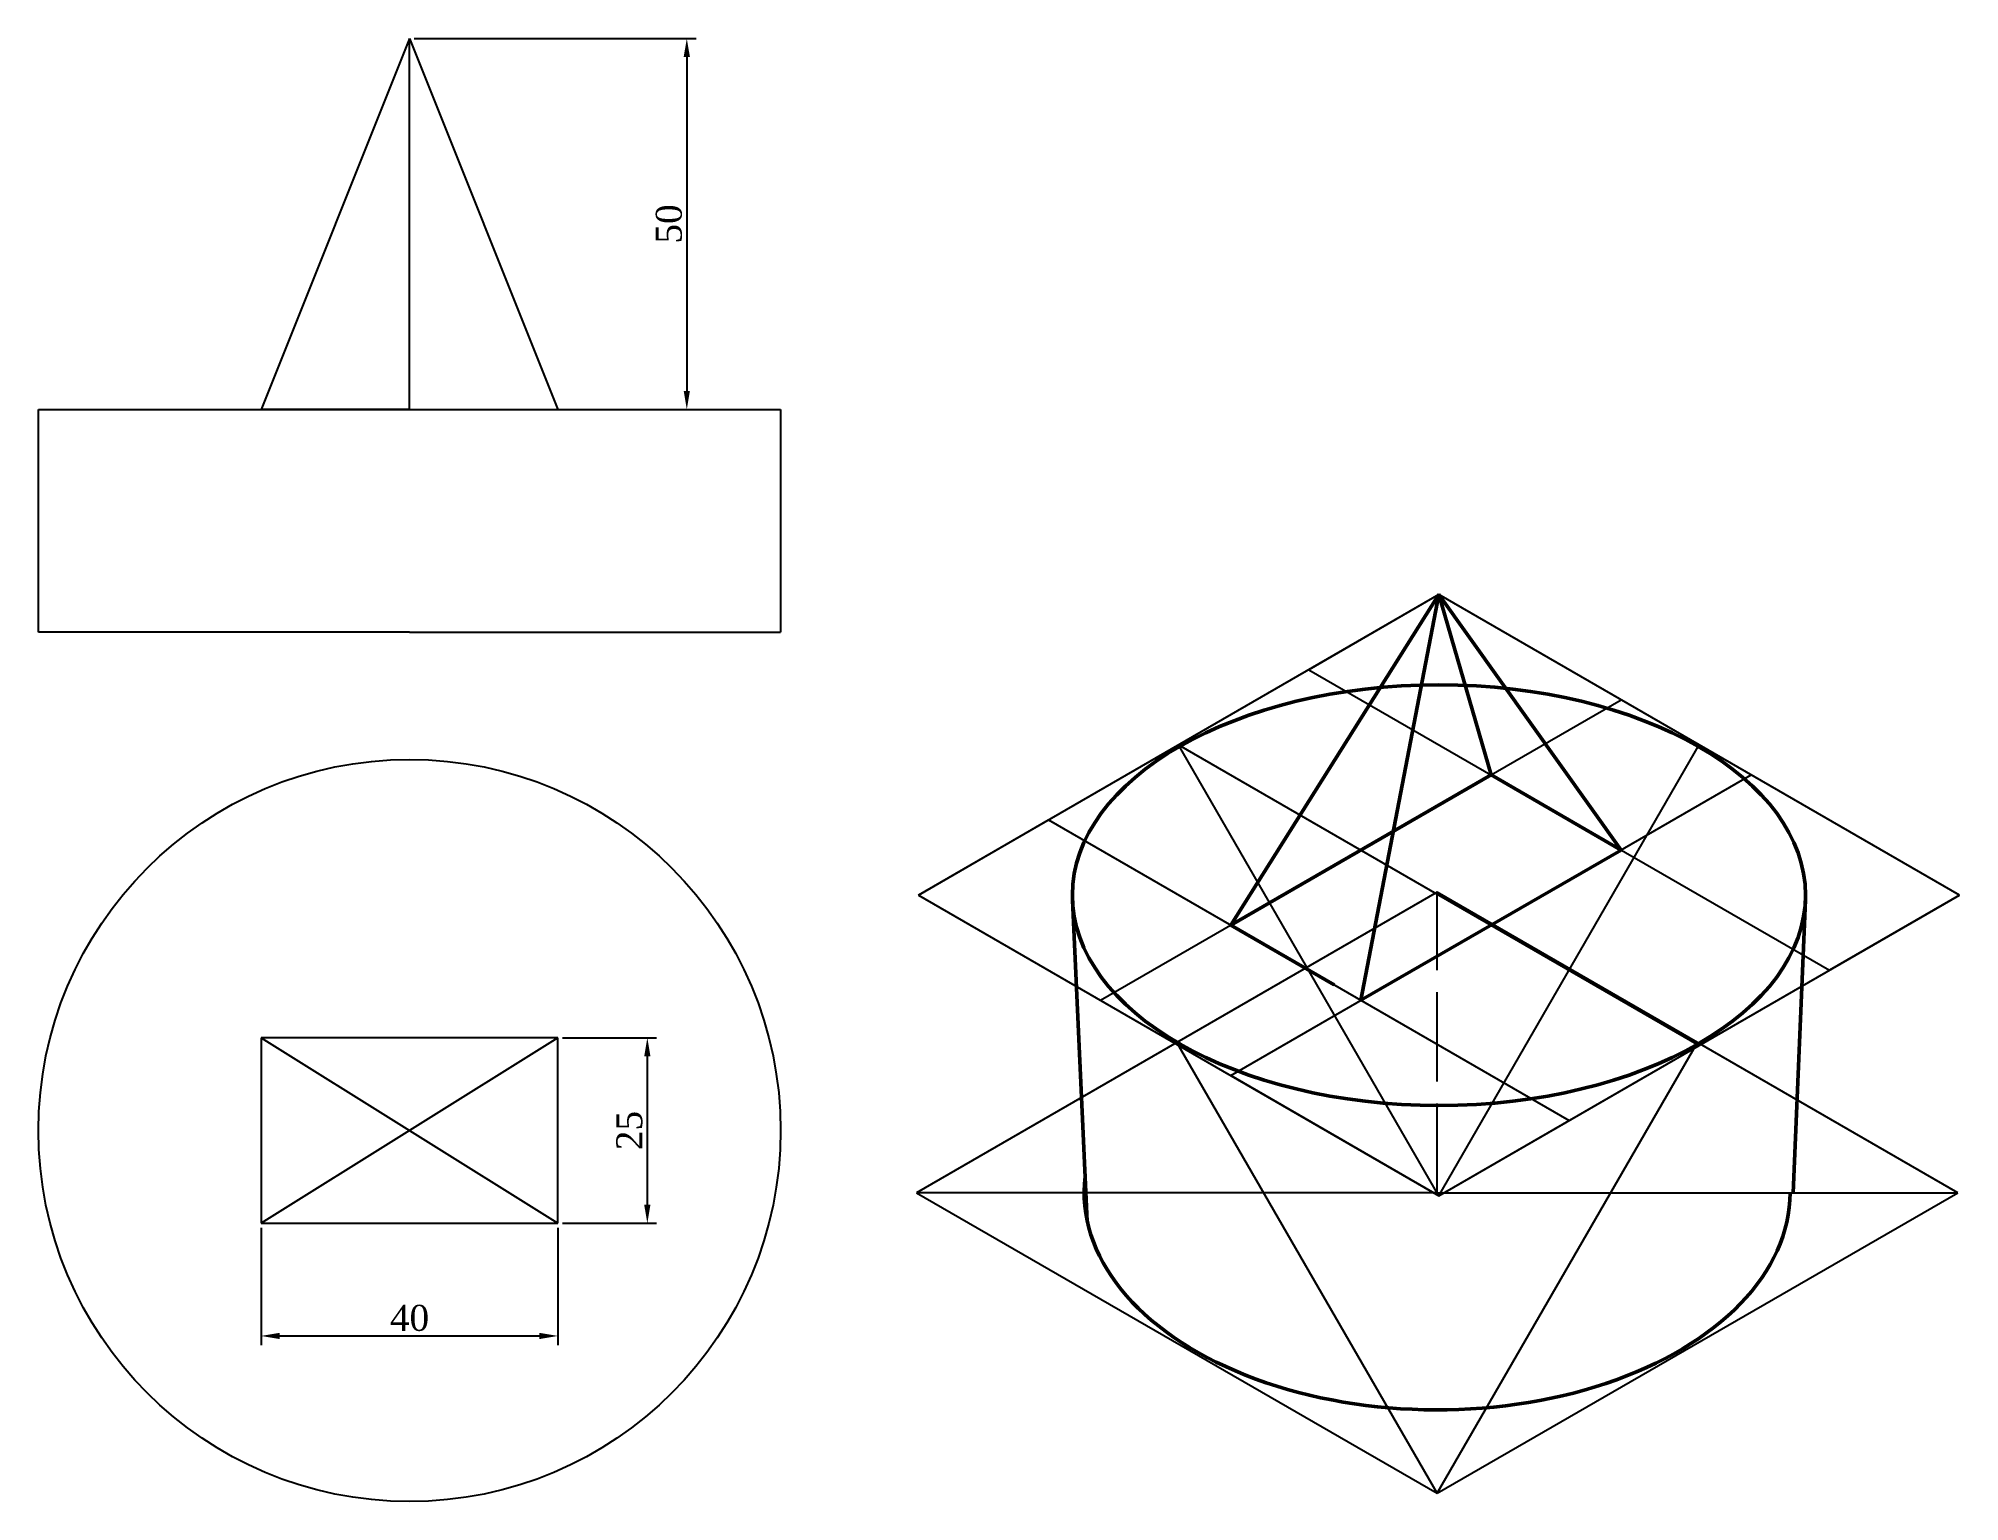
# Paper-space layout 'Layout4' of a CAD drawing. Header units: millimetres. Extents: x 3 to 262, y -5 to 192.
import ezdxf

# ---------------------------------------------------------------- set-up
doc = ezdxf.new("R2010")
doc.units = ezdxf.units.MM
doc.linetypes.add('ACAD_ISO02W100', pattern=[15, 12, -3])
doc.styles.get("Standard").update_dxf_attribs({"font": 'times.ttf', "height": 3.5})
doc.dimstyles.new('ISO-25', dxfattribs={"dimtxt": 3.5, "dimasz": 2.5, "dimexe": 1.25, "dimexo": 0.625, "dimtad": 1, "dimdsep": 46, "dimtxsty": 'Standard', "dimcen": 2.5, "dimadec": 0, "dimazin": 3, "dimtfac": 1, "dimtmove": 0, "dimatfit": 3, "dimfxl": 1, "dimarcsym": 0})

# ---------------------------------------------------------------- blocks, each defined once
blk = doc.blocks.new('*D13')
at = {"color": 0, "lineweight": -2, "transparency": 16777216}
for p, q in [((73.51, 57.6), (86.18, 57.6)), ((84.93, 55.1), (84.93, 35.1)), ((73.51, 32.6), (86.18, 32.6))]:
    blk.add_line(p, q, dxfattribs=at)
at = {"color": 0, "transparency": 16777216}
for points in [[(84.51, 55.1), (85.35, 55.1), (84.93, 57.6)], [(84.51, 35.1), (85.35, 35.1), (84.93, 32.6)]]:
    blk.add_solid(points, dxfattribs=at)
at = {"layer": 'Defpoints', "color": 0, "transparency": 16777216}
for p in [(72.89, 57.6), (72.89, 32.6), (84.93, 32.6)]:
    blk.add_point(p, dxfattribs=at)
at = {"color": 0, "transparency": 16777216, "insert": (82.52, 45.1), "char_height": 3.5, "attachment_point": 5, "rotation": 90}
blk.add_mtext('25', dxfattribs=at)
blk = doc.blocks.new('*D14')
at = {"color": 0, "lineweight": -2, "transparency": 16777216}
for p, q in [((32.89, 31.98), (32.89, 16.17)), ((72.89, 31.98), (72.89, 16.17)), ((35.39, 17.42), (70.39, 17.42))]:
    blk.add_line(p, q, dxfattribs=at)
at = {"color": 0, "transparency": 16777216}
for points in [[(35.39, 17.84), (35.39, 17), (32.89, 17.42)], [(70.39, 17.84), (70.39, 17), (72.89, 17.42)]]:
    blk.add_solid(points, dxfattribs=at)
at = {"layer": 'Defpoints', "color": 0, "transparency": 16777216}
for p in [(32.89, 32.6), (72.89, 32.6), (72.89, 17.42)]:
    blk.add_point(p, dxfattribs=at)
at = {"color": 0, "transparency": 16777216, "insert": (52.89, 19.83), "char_height": 3.5, "attachment_point": 5}
blk.add_mtext('40', dxfattribs=at)
blk = doc.blocks.new('*D15')
at = {"color": 0, "lineweight": -2, "transparency": 16777216}
for p, q in [((53.51, 192.26), (91.5, 192.26)), ((90.25, 189.76), (90.25, 144.76)), ((53.51, 142.26), (91.5, 142.26))]:
    blk.add_line(p, q, dxfattribs=at)
at = {"color": 0, "transparency": 16777216}
for points in [[(89.83, 189.76), (90.67, 189.76), (90.25, 192.26)], [(89.83, 144.76), (90.67, 144.76), (90.25, 142.26)]]:
    blk.add_solid(points, dxfattribs=at)
at = {"layer": 'Defpoints', "color": 0, "transparency": 16777216}
for p in [(52.89, 192.26), (52.89, 142.26), (90.25, 142.26)]:
    blk.add_point(p, dxfattribs=at)
at = {"color": 0, "transparency": 16777216, "insert": (87.85, 167.26), "char_height": 3.5, "attachment_point": 5, "rotation": 90}
blk.add_mtext('50', dxfattribs=at)

psp = doc.layouts.new('Layout4')

# ---------------------------------------------------------------- linework, layer by layer
for p, q in [((52.887, 192.261), (32.887, 142.261)), ((52.887, 142.261), (52.887, 192.261)), ((52.887, 192.261), (72.887, 142.261)), ((2.887, 112.261), (2.887, 142.261)), ((2.887, 142.261), (102.887, 142.261)), ((52.887, 142.261), (32.887, 142.261)), ((52.887, 142.261), (72.887, 142.261)), ((191.596, 117.321), (121.448, 76.821)), ((191.596, 117.321), (174.059, 107.196)), ((261.744, 76.821), (191.596, 117.321)), ((52.887, 112.261), (2.887, 112.261)), ((52.887, 112.261), (102.887, 112.261)), ((174.059, 107.196), (244.207, 66.696)), ((146, 62.646), (216.148, 103.146)), ((156.522, 97.071), (226.67, 56.571)), ((163.537, 52.521), (233.685, 93.021)), ((121.448, 76.821), (138.985, 86.946)), ((138.985, 86.946), (209.133, 46.446)), ((191.344, 77.224), (121.196, 36.724)), ((121.448, 76.821), (191.596, 36.321)), ((121.448, 76.821), (146, 62.646)), ((261.492, 36.724), (191.344, 77.224)), ((191.596, 36.321), (261.744, 76.821)), ((261.744, 76.821), (244.207, 66.696)), ((32.887, 57.603), (32.887, 32.603)), ((72.887, 57.603), (32.887, 57.603)), ((32.887, 57.603), (72.887, 32.603)), ((72.887, 57.603), (32.887, 32.603)), ((72.887, 32.603), (72.887, 57.603)), ((191.344, -3.776), (156.27, 56.974)), ((191.344, -3.776), (226.418, 56.974)), ((191.596, 36.321), (163.537, 52.521)), ((191.596, 36.321), (219.656, 52.521)), ((191.596, 36.321), (209.133, 46.446)), ((121.196, 36.724), (191.344, -3.776)), ((191.344, -3.776), (261.492, 36.724)), ((32.887, 32.603), (72.887, 32.603))]:
    psp.add_line(p, q)
at = {"linetype": 'Continuous'}
for p, q in [((102.887, 142.261), (102.887, 112.261)), ((191.596, 36.321), (156.522, 97.071)), ((191.596, 36.321), (226.67, 97.071)), ((191.344, 36.724), (121.196, 36.724)), ((191.344, 36.724), (261.492, 36.724))]:
    psp.add_line(p, q, dxfattribs=at)
at = {"lineweight": 50}
for q in [(163.537, 72.771), (181.074, 62.646), (216.148, 82.896)]:
    psp.add_line((191.596, 117.321), q, dxfattribs=at)
at = {"linetype": 'Continuous', "lineweight": 50}
for p, q in [((191.596, 117.321), (198.611, 93.021)), ((163.537, 72.771), (198.611, 93.021)), ((198.611, 93.021), (216.148, 82.896)), ((181.074, 62.646), (216.148, 82.896)), ((144.198, 32.901), (142.228, 76.078)), ((239.316, 36.724), (240.967, 76.139)), ((163.537, 72.771), (177.485, 64.717))]:
    psp.add_line(p, q, dxfattribs=at)
at = {"linetype": 'ACAD_ISO02W100'}
psp.add_line((191.344, 36.724), (191.344, 77.224), dxfattribs=at)
psp.add_circle((52.887, 45.103), 50)
at = {"linetype": 'Continuous', "lineweight": 50}
psp.add_ellipse((191.596, 76.821), major_axis=(-49.385, 0), ratio=0.5740591, dxfattribs=at)
at = {"lineweight": 50}
for start_param, end_param in [(8.6704062, 8.6776877), (7.0230042, 7.0308334), (3.0667242, 6.2831853)]:
    psp.add_ellipse((191.344, 36.724), major_axis=(47.553, 0), ratio=0.6153846, start_param=start_param, end_param=end_param, dxfattribs=at)

# ---------------------------------------------------------------- dimensions: what is measured, and where the dimension line sits
for base, p1, p2, picture, middle in [((90.251, 142.261), (52.887, 192.261), (52.887, 142.261), '*D15', (87.846, 167.261)), ((84.929, 32.603), (72.887, 57.603), (72.887, 32.603), '*D13', (82.523, 45.103))]:
    dim = psp.add_linear_dim(base=base, p1=p1, p2=p2, angle=90, dimstyle='ISO-25')
    dim.commit()
    dim.dimension.update_dxf_attribs({"geometry": picture, "text_midpoint": middle})
dim = psp.add_linear_dim(base=(72.887, 17.421), p1=(32.887, 32.603), p2=(72.887, 32.603), dimstyle='ISO-25')
dim.commit()
dim.dimension.update_dxf_attribs({"geometry": '*D14', "text_midpoint": (52.887, 19.826)})

doc.saveas('drawing.dxf')
